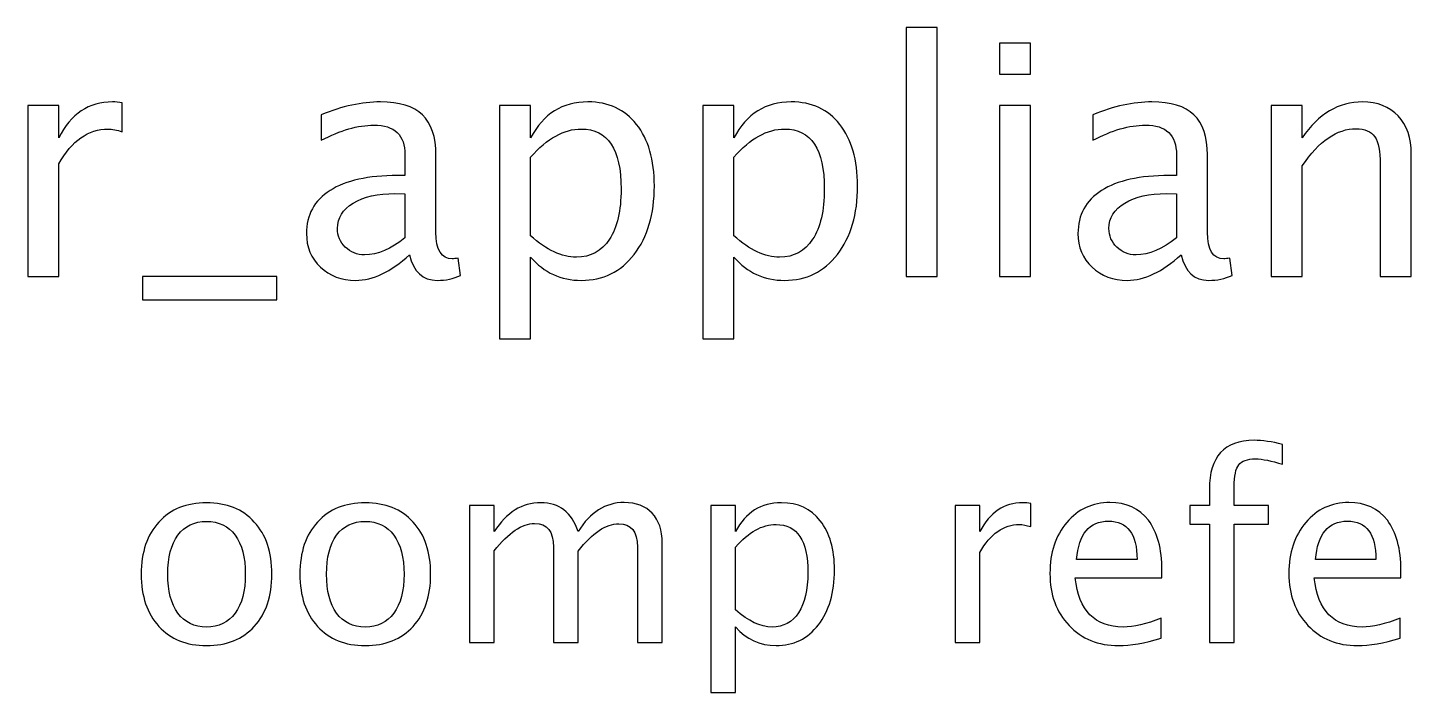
# Model space of a CAD drawing. Header units: centimetres. Extents: x -40.4 to 36.1, y -33 to 28.7.
# Drawn here: x -8.93 to 2.4, y 23.26 to 28.71 of the extents above; entities that cross this region are included whole.
import ezdxf

# ---------------------------------------------------------------- set-up
doc = ezdxf.new("R2010")
doc.units = ezdxf.units.CM
doc.header["$MEASUREMENT"] = 0
doc.layers.add('Layer 1', color=7, linetype='Continuous')

msp = doc.modelspace()

# ---------------------------------------------------------------- linework, layer by layer
at = {"layer": 'Layer 1'}
for points, knots in [([(-1.73785, 26.67044), (-1.73785, 26.67044), (-1.73785, 28.71037), (-1.73785, 28.71037), (-1.73785, 28.71037), (-1.73785, 28.71037), (-1.48385, 28.71037), (-1.48385, 28.71037), (-1.48385, 28.71037), (-1.48385, 28.71037), (-1.48385, 26.67044), (-1.48385, 26.67044), (-1.48385, 26.67044), (-1.48385, 26.67044), (-1.73785, 26.67044), (-1.73785, 26.67044)], [0, 0, 0, 0, 0.2, 0.2, 0.2, 0.2, 0.4, 0.4, 0.4, 0.4, 0.6, 0.6, 0.6, 0.6, 1, 1, 1, 1]), ([(-0.97321, 28.32938), (-0.97321, 28.32938), (-0.97321, 28.58338), (-0.97321, 28.58338), (-0.97321, 28.58338), (-0.97321, 28.58338), (-0.71921, 28.58338), (-0.71921, 28.58338), (-0.71921, 28.58338), (-0.71921, 28.58338), (-0.71921, 28.32938), (-0.71921, 28.32938), (-0.71921, 28.32938), (-0.71921, 28.32938), (-0.97321, 28.32938), (-0.97321, 28.32938)], [0, 0, 0, 0, 0.2, 0.2, 0.2, 0.2, 0.4, 0.4, 0.4, 0.4, 0.6, 0.6, 0.6, 0.6, 1, 1, 1, 1]), ([(-8.93451, 26.67044), (-8.93451, 26.67044), (-8.93451, 28.07273), (-8.93451, 28.07273), (-8.93451, 28.07273), (-8.93451, 28.07273), (-8.68051, 28.07273), (-8.68051, 28.07273), (-8.68051, 28.07273), (-8.68051, 28.07273), (-8.68051, 27.80771), (-8.68051, 27.80771), (-8.68051, 27.80771), (-8.57953, 28.00394), (-8.43313, 28.10183), (-8.24086, 28.10183), (-8.24086, 28.10183), (-8.21484, 28.10183), (-8.1875, 28.09963), (-8.15928, 28.09522), (-8.15928, 28.09522), (-8.15928, 28.09522), (-8.15928, 27.85754), (-8.15928, 27.85754), (-8.15928, 27.85754), (-8.20338, 27.87209), (-8.24218, 27.87958), (-8.2757, 27.87958), (-8.2757, 27.87958), (-8.43709, 27.87958), (-8.57203, 27.78433), (-8.68051, 27.59339), (-8.68051, 27.59339), (-8.68051, 27.59339), (-8.68051, 26.67044), (-8.68051, 26.67044), (-8.68051, 26.67044), (-8.68051, 26.67044), (-8.93451, 26.67044), (-8.93451, 26.67044)], [0, 0, 0, 0, 0.09090909, 0.09090909, 0.09090909, 0.09090909, 0.18181818, 0.18181818, 0.18181818, 0.18181818, 0.27272727, 0.27272727, 0.27272727, 0.27272727, 0.36363636, 0.36363636, 0.36363636, 0.36363636, 0.45454545, 0.45454545, 0.45454545, 0.45454545, 0.54545455, 0.54545455, 0.54545455, 0.54545455, 0.63636364, 0.63636364, 0.63636364, 0.63636364, 0.72727273, 0.72727273, 0.72727273, 0.72727273, 0.81818182, 0.81818182, 0.81818182, 0.81818182, 1, 1, 1, 1]), ([(-5.80626, 26.84903), (-5.95883, 26.7088), (-6.10568, 26.63869), (-6.24679, 26.63869), (-6.24679, 26.63869), (-6.36276, 26.63869), (-6.45934, 26.67485), (-6.53562, 26.74761), (-6.53562, 26.74761), (-6.61235, 26.82037), (-6.65072, 26.91209), (-6.65072, 27.02278), (-6.65072, 27.02278), (-6.65072, 27.17579), (-6.58634, 27.29353), (-6.45757, 27.37555), (-6.45757, 27.37555), (-6.32881, 27.45757), (-6.14404, 27.49858), (-5.90327, 27.49858), (-5.90327, 27.49858), (-5.90327, 27.49858), (-5.84374, 27.49858), (-5.84374, 27.49858), (-5.84374, 27.49858), (-5.84374, 27.49858), (-5.84374, 27.66748), (-5.84374, 27.66748), (-5.84374, 27.66748), (-5.84374, 27.8302), (-5.92841, 27.91133), (-6.09818, 27.91133), (-6.09818, 27.91133), (-6.22959, 27.91133), (-6.37335, 27.86988), (-6.52901, 27.78698), (-6.52901, 27.78698), (-6.52901, 27.78698), (-6.52901, 27.996), (-6.52901, 27.996), (-6.52901, 27.996), (-6.35791, 28.06656), (-6.19652, 28.10183), (-6.04526, 28.10183), (-6.04526, 28.10183), (-5.8896, 28.10183), (-5.77451, 28.06656), (-5.70087, 27.99556), (-5.70087, 27.99556), (-5.62678, 27.92456), (-5.58974, 27.8152), (-5.58974, 27.66748), (-5.58974, 27.66748), (-5.58974, 27.66748), (-5.58974, 27.0338), (-5.58974, 27.0338), (-5.58974, 27.0338), (-5.58974, 26.88872), (-5.5452, 26.81596), (-5.45569, 26.81596), (-5.45569, 26.81596), (-5.44466, 26.81596), (-5.42835, 26.81772), (-5.40674, 26.82125), (-5.40674, 26.82125), (-5.40674, 26.82125), (-5.38866, 26.68014), (-5.38866, 26.68014), (-5.38866, 26.68014), (-5.44642, 26.65236), (-5.50992, 26.63869), (-5.5796, 26.63869), (-5.5796, 26.63869), (-5.69822, 26.63869), (-5.77363, 26.7088), (-5.80626, 26.84903)], [0, 0, 0, 0, 0.05, 0.05, 0.05, 0.05, 0.1, 0.1, 0.1, 0.1, 0.15, 0.15, 0.15, 0.15, 0.2, 0.2, 0.2, 0.2, 0.25, 0.25, 0.25, 0.25, 0.3, 0.3, 0.3, 0.3, 0.35, 0.35, 0.35, 0.35, 0.4, 0.4, 0.4, 0.4, 0.45, 0.45, 0.45, 0.45, 0.5, 0.5, 0.5, 0.5, 0.55, 0.55, 0.55, 0.55, 0.6, 0.6, 0.6, 0.6, 0.65, 0.65, 0.65, 0.65, 0.7, 0.7, 0.7, 0.7, 0.75, 0.75, 0.75, 0.75, 0.8, 0.8, 0.8, 0.8, 0.85, 0.85, 0.85, 0.85, 0.9, 0.9, 0.9, 0.9, 1, 1, 1, 1]), ([(-5.06807, 26.15979), (-5.06807, 26.15979), (-5.06807, 28.07273), (-5.06807, 28.07273), (-5.06807, 28.07273), (-5.06807, 28.07273), (-4.81407, 28.07273), (-4.81407, 28.07273), (-4.81407, 28.07273), (-4.81407, 28.07273), (-4.81407, 27.80771), (-4.81407, 27.80771), (-4.81407, 27.80771), (-4.71, 28.00394), (-4.55346, 28.10183), (-4.34488, 28.10183), (-4.34488, 28.10183), (-4.17598, 28.10183), (-4.04325, 28.04054), (-3.94624, 27.91751), (-3.94624, 27.91751), (-3.84922, 27.79448), (-3.80072, 27.62647), (-3.80072, 27.41348), (-3.80072, 27.41348), (-3.80072, 27.18153), (-3.85584, 26.99411), (-3.96564, 26.85212), (-3.96564, 26.85212), (-4.07544, 26.70969), (-4.22008, 26.63869), (-4.39912, 26.63869), (-4.39912, 26.63869), (-4.56536, 26.63869), (-4.70383, 26.70219), (-4.81407, 26.82963), (-4.81407, 26.82963), (-4.81407, 26.82963), (-4.81407, 26.15979), (-4.81407, 26.15979), (-4.81407, 26.15979), (-4.81407, 26.15979), (-5.06807, 26.15979), (-5.06807, 26.15979)], [0, 0, 0, 0, 0.08333333, 0.08333333, 0.08333333, 0.08333333, 0.16666667, 0.16666667, 0.16666667, 0.16666667, 0.25, 0.25, 0.25, 0.25, 0.33333333, 0.33333333, 0.33333333, 0.33333333, 0.41666667, 0.41666667, 0.41666667, 0.41666667, 0.5, 0.5, 0.5, 0.5, 0.58333333, 0.58333333, 0.58333333, 0.58333333, 0.66666667, 0.66666667, 0.66666667, 0.66666667, 0.75, 0.75, 0.75, 0.75, 0.83333333, 0.83333333, 0.83333333, 0.83333333, 1, 1, 1, 1]), ([(-3.40296, 26.15979), (-3.40296, 26.15979), (-3.40296, 28.07273), (-3.40296, 28.07273), (-3.40296, 28.07273), (-3.40296, 28.07273), (-3.14896, 28.07273), (-3.14896, 28.07273), (-3.14896, 28.07273), (-3.14896, 28.07273), (-3.14896, 27.80771), (-3.14896, 27.80771), (-3.14896, 27.80771), (-3.04489, 28.00394), (-2.88835, 28.10183), (-2.67977, 28.10183), (-2.67977, 28.10183), (-2.51087, 28.10183), (-2.37814, 28.04054), (-2.28113, 27.91751), (-2.28113, 27.91751), (-2.18411, 27.79448), (-2.13561, 27.62647), (-2.13561, 27.41348), (-2.13561, 27.41348), (-2.13561, 27.18153), (-2.19073, 26.99411), (-2.30053, 26.85212), (-2.30053, 26.85212), (-2.41033, 26.70969), (-2.55497, 26.63869), (-2.73401, 26.63869), (-2.73401, 26.63869), (-2.90025, 26.63869), (-3.03872, 26.70219), (-3.14896, 26.82963), (-3.14896, 26.82963), (-3.14896, 26.82963), (-3.14896, 26.15979), (-3.14896, 26.15979), (-3.14896, 26.15979), (-3.14896, 26.15979), (-3.40296, 26.15979), (-3.40296, 26.15979)], [0, 0, 0, 0, 0.08333333, 0.08333333, 0.08333333, 0.08333333, 0.16666667, 0.16666667, 0.16666667, 0.16666667, 0.25, 0.25, 0.25, 0.25, 0.33333333, 0.33333333, 0.33333333, 0.33333333, 0.41666667, 0.41666667, 0.41666667, 0.41666667, 0.5, 0.5, 0.5, 0.5, 0.58333333, 0.58333333, 0.58333333, 0.58333333, 0.66666667, 0.66666667, 0.66666667, 0.66666667, 0.75, 0.75, 0.75, 0.75, 0.83333333, 0.83333333, 0.83333333, 0.83333333, 1, 1, 1, 1]), ([(-0.97321, 26.67044), (-0.97321, 26.67044), (-0.97321, 28.07273), (-0.97321, 28.07273), (-0.97321, 28.07273), (-0.97321, 28.07273), (-0.71921, 28.07273), (-0.71921, 28.07273), (-0.71921, 28.07273), (-0.71921, 28.07273), (-0.71921, 26.67044), (-0.71921, 26.67044), (-0.71921, 26.67044), (-0.71921, 26.67044), (-0.97321, 26.67044), (-0.97321, 26.67044)], [0, 0, 0, 0, 0.2, 0.2, 0.2, 0.2, 0.4, 0.4, 0.4, 0.4, 0.6, 0.6, 0.6, 0.6, 1, 1, 1, 1]), ([(0.51418, 26.84903), (0.36161, 26.7088), (0.21476, 26.63869), (0.07365, 26.63869), (0.07365, 26.63869), (-0.04232, 26.63869), (-0.1389, 26.67485), (-0.21518, 26.74761), (-0.21518, 26.74761), (-0.29191, 26.82037), (-0.33028, 26.91209), (-0.33028, 27.02278), (-0.33028, 27.02278), (-0.33028, 27.17579), (-0.2659, 27.29353), (-0.13713, 27.37555), (-0.13713, 27.37555), (-0.00837, 27.45757), (0.1764, 27.49858), (0.41717, 27.49858), (0.41717, 27.49858), (0.41717, 27.49858), (0.4767, 27.49858), (0.4767, 27.49858), (0.4767, 27.49858), (0.4767, 27.49858), (0.4767, 27.66748), (0.4767, 27.66748), (0.4767, 27.66748), (0.4767, 27.8302), (0.39203, 27.91133), (0.22226, 27.91133), (0.22226, 27.91133), (0.09085, 27.91133), (-0.05291, 27.86988), (-0.20857, 27.78698), (-0.20857, 27.78698), (-0.20857, 27.78698), (-0.20857, 27.996), (-0.20857, 27.996), (-0.20857, 27.996), (-0.03747, 28.06656), (0.12392, 28.10183), (0.27518, 28.10183), (0.27518, 28.10183), (0.43084, 28.10183), (0.54593, 28.06656), (0.61957, 27.99556), (0.61957, 27.99556), (0.69366, 27.92456), (0.7307, 27.8152), (0.7307, 27.66748), (0.7307, 27.66748), (0.7307, 27.66748), (0.7307, 27.0338), (0.7307, 27.0338), (0.7307, 27.0338), (0.7307, 26.88872), (0.77524, 26.81596), (0.86475, 26.81596), (0.86475, 26.81596), (0.87578, 26.81596), (0.89209, 26.81772), (0.9137, 26.82125), (0.9137, 26.82125), (0.9137, 26.82125), (0.93178, 26.68014), (0.93178, 26.68014), (0.93178, 26.68014), (0.87402, 26.65236), (0.81052, 26.63869), (0.74084, 26.63869), (0.74084, 26.63869), (0.62222, 26.63869), (0.54681, 26.7088), (0.51418, 26.84903)], [0, 0, 0, 0, 0.05, 0.05, 0.05, 0.05, 0.1, 0.1, 0.1, 0.1, 0.15, 0.15, 0.15, 0.15, 0.2, 0.2, 0.2, 0.2, 0.25, 0.25, 0.25, 0.25, 0.3, 0.3, 0.3, 0.3, 0.35, 0.35, 0.35, 0.35, 0.4, 0.4, 0.4, 0.4, 0.45, 0.45, 0.45, 0.45, 0.5, 0.5, 0.5, 0.5, 0.55, 0.55, 0.55, 0.55, 0.6, 0.6, 0.6, 0.6, 0.65, 0.65, 0.65, 0.65, 0.7, 0.7, 0.7, 0.7, 0.75, 0.75, 0.75, 0.75, 0.8, 0.8, 0.8, 0.8, 0.85, 0.85, 0.85, 0.85, 0.9, 0.9, 0.9, 0.9, 1, 1, 1, 1]), ([(1.25237, 26.67044), (1.25237, 26.67044), (1.25237, 28.07273), (1.25237, 28.07273), (1.25237, 28.07273), (1.25237, 28.07273), (1.50637, 28.07273), (1.50637, 28.07273), (1.50637, 28.07273), (1.50637, 28.07273), (1.50637, 27.80771), (1.50637, 27.80771), (1.50637, 27.80771), (1.64087, 28.00394), (1.80579, 28.10183), (2.0007, 28.10183), (2.0007, 28.10183), (2.12329, 28.10183), (2.22074, 28.06347), (2.29262, 27.9863), (2.29262, 27.9863), (2.3645, 27.90957), (2.40066, 27.80594), (2.40066, 27.6763), (2.40066, 27.6763), (2.40066, 27.6763), (2.40066, 26.67044), (2.40066, 26.67044), (2.40066, 26.67044), (2.40066, 26.67044), (2.14666, 26.67044), (2.14666, 26.67044), (2.14666, 26.67044), (2.14666, 26.67044), (2.14666, 27.59339), (2.14666, 27.59339), (2.14666, 27.59339), (2.14666, 27.69746), (2.13123, 27.77155), (2.1008, 27.81564), (2.1008, 27.81564), (2.06993, 27.86018), (2.01922, 27.88223), (1.94822, 27.88223), (1.94822, 27.88223), (1.79212, 27.88223), (1.64483, 27.78037), (1.50637, 27.57664), (1.50637, 27.57664), (1.50637, 27.57664), (1.50637, 26.67044), (1.50637, 26.67044), (1.50637, 26.67044), (1.50637, 26.67044), (1.25237, 26.67044), (1.25237, 26.67044)], [0, 0, 0, 0, 0.06666667, 0.06666667, 0.06666667, 0.06666667, 0.13333333, 0.13333333, 0.13333333, 0.13333333, 0.2, 0.2, 0.2, 0.2, 0.26666667, 0.26666667, 0.26666667, 0.26666667, 0.33333333, 0.33333333, 0.33333333, 0.33333333, 0.4, 0.4, 0.4, 0.4, 0.46666667, 0.46666667, 0.46666667, 0.46666667, 0.53333333, 0.53333333, 0.53333333, 0.53333333, 0.6, 0.6, 0.6, 0.6, 0.66666667, 0.66666667, 0.66666667, 0.66666667, 0.73333333, 0.73333333, 0.73333333, 0.73333333, 0.8, 0.8, 0.8, 0.8, 0.86666667, 0.86666667, 0.86666667, 0.86666667, 1, 1, 1, 1]), ([(-4.81407, 27.0047), (-4.6831, 26.88784), (-4.55831, 26.82919), (-4.43969, 26.82919), (-4.43969, 26.82919), (-4.32283, 26.82919), (-4.23243, 26.87814), (-4.16893, 26.97559), (-4.16893, 26.97559), (-4.10499, 27.07305), (-4.07324, 27.21019), (-4.07324, 27.38746), (-4.07324, 27.38746), (-4.07324, 27.71554), (-4.18172, 27.87958), (-4.39868, 27.87958), (-4.39868, 27.87958), (-4.54067, 27.87958), (-4.67913, 27.80286), (-4.81407, 27.64896), (-4.81407, 27.64896), (-4.81407, 27.64896), (-4.81407, 27.0047), (-4.81407, 27.0047)], [0, 0, 0, 0, 0.14285714, 0.14285714, 0.14285714, 0.14285714, 0.28571429, 0.28571429, 0.28571429, 0.28571429, 0.42857143, 0.42857143, 0.42857143, 0.42857143, 0.57142857, 0.57142857, 0.57142857, 0.57142857, 0.71428571, 0.71428571, 0.71428571, 0.71428571, 1, 1, 1, 1]), ([(-3.14896, 27.0047), (-3.01799, 26.88784), (-2.8932, 26.82919), (-2.77458, 26.82919), (-2.77458, 26.82919), (-2.65772, 26.82919), (-2.56732, 26.87814), (-2.50382, 26.97559), (-2.50382, 26.97559), (-2.43988, 27.07305), (-2.40813, 27.21019), (-2.40813, 27.38746), (-2.40813, 27.38746), (-2.40813, 27.71554), (-2.51661, 27.87958), (-2.73357, 27.87958), (-2.73357, 27.87958), (-2.87556, 27.87958), (-3.01402, 27.80286), (-3.14896, 27.64896), (-3.14896, 27.64896), (-3.14896, 27.64896), (-3.14896, 27.0047), (-3.14896, 27.0047)], [0, 0, 0, 0, 0.14285714, 0.14285714, 0.14285714, 0.14285714, 0.28571429, 0.28571429, 0.28571429, 0.28571429, 0.42857143, 0.42857143, 0.42857143, 0.42857143, 0.57142857, 0.57142857, 0.57142857, 0.57142857, 0.71428571, 0.71428571, 0.71428571, 0.71428571, 1, 1, 1, 1]), ([(-5.84374, 26.9875), (-5.84374, 26.9875), (-5.84374, 27.34777), (-5.84374, 27.34777), (-5.84374, 27.34777), (-5.84374, 27.34777), (-5.92532, 27.35042), (-5.92532, 27.35042), (-5.92532, 27.35042), (-6.06643, 27.35042), (-6.1802, 27.3244), (-6.26707, 27.27237), (-6.26707, 27.27237), (-6.3535, 27.21989), (-6.39672, 27.15066), (-6.39672, 27.06423), (-6.39672, 27.06423), (-6.39672, 27.00381), (-6.37511, 26.95266), (-6.33234, 26.91077), (-6.33234, 26.91077), (-6.28912, 26.86888), (-6.23665, 26.84771), (-6.17447, 26.84771), (-6.17447, 26.84771), (-6.06864, 26.84771), (-5.95839, 26.89445), (-5.84374, 26.9875)], [0, 0, 0, 0, 0.125, 0.125, 0.125, 0.125, 0.25, 0.25, 0.25, 0.25, 0.375, 0.375, 0.375, 0.375, 0.5, 0.5, 0.5, 0.5, 0.625, 0.625, 0.625, 0.625, 0.75, 0.75, 0.75, 0.75, 1, 1, 1, 1]), ([(0.4767, 26.9875), (0.4767, 26.9875), (0.4767, 27.34777), (0.4767, 27.34777), (0.4767, 27.34777), (0.4767, 27.34777), (0.39512, 27.35042), (0.39512, 27.35042), (0.39512, 27.35042), (0.25401, 27.35042), (0.14024, 27.3244), (0.05337, 27.27237), (0.05337, 27.27237), (-0.03306, 27.21989), (-0.07628, 27.15066), (-0.07628, 27.06423), (-0.07628, 27.06423), (-0.07628, 27.00381), (-0.05467, 26.95266), (-0.0119, 26.91077), (-0.0119, 26.91077), (0.03132, 26.86888), (0.08379, 26.84771), (0.14597, 26.84771), (0.14597, 26.84771), (0.2518, 26.84771), (0.36205, 26.89445), (0.4767, 26.9875)], [0, 0, 0, 0, 0.125, 0.125, 0.125, 0.125, 0.25, 0.25, 0.25, 0.25, 0.375, 0.375, 0.375, 0.375, 0.5, 0.5, 0.5, 0.5, 0.625, 0.625, 0.625, 0.625, 0.75, 0.75, 0.75, 0.75, 1, 1, 1, 1]), ([(-7.9948, 26.47994), (-7.9948, 26.47994), (-7.9948, 26.67044), (-7.9948, 26.67044), (-7.9948, 26.67044), (-7.9948, 26.67044), (-6.89413, 26.67044), (-6.89413, 26.67044), (-6.89413, 26.67044), (-6.89413, 26.67044), (-6.89413, 26.47994), (-6.89413, 26.47994), (-6.89413, 26.47994), (-6.89413, 26.47994), (-7.9948, 26.47994), (-7.9948, 26.47994)], [0, 0, 0, 0, 0.2, 0.2, 0.2, 0.2, 0.4, 0.4, 0.4, 0.4, 0.6, 0.6, 0.6, 0.6, 1, 1, 1, 1]), ([(0.7465, 23.67044), (0.7465, 23.67044), (0.7465, 24.63987), (0.7465, 24.63987), (0.7465, 24.63987), (0.7465, 24.63987), (0.5874, 24.63987), (0.5874, 24.63987), (0.5874, 24.63987), (0.5874, 24.63987), (0.5874, 24.79228), (0.5874, 24.79228), (0.5874, 24.79228), (0.5874, 24.79228), (0.7465, 24.79228), (0.7465, 24.79228), (0.7465, 24.79228), (0.7465, 24.79228), (0.7465, 24.92668), (0.7465, 24.92668), (0.7465, 24.92668), (0.7465, 25.19409), (0.86856, 25.32779), (1.11268, 25.32779), (1.11268, 25.32779), (1.18112, 25.32779), (1.25873, 25.3165), (1.34552, 25.29393), (1.34552, 25.29393), (1.34552, 25.29393), (1.34552, 25.13094), (1.34552, 25.13094), (1.34552, 25.13094), (1.25344, 25.16058), (1.17971, 25.17539), (1.12433, 25.17539), (1.12433, 25.17539), (1.05695, 25.17539), (1.01108, 25.15952), (0.98674, 25.12741), (0.98674, 25.12741), (0.96205, 25.09531), (0.9497, 25.03569), (0.9497, 24.94856), (0.9497, 24.94856), (0.9497, 24.94856), (0.9497, 24.79228), (0.9497, 24.79228), (0.9497, 24.79228), (0.9497, 24.79228), (1.23157, 24.79228), (1.23157, 24.79228), (1.23157, 24.79228), (1.23157, 24.79228), (1.23157, 24.63987), (1.23157, 24.63987), (1.23157, 24.63987), (1.23157, 24.63987), (0.9497, 24.63987), (0.9497, 24.63987), (0.9497, 24.63987), (0.9497, 24.63987), (0.9497, 23.67044), (0.9497, 23.67044), (0.9497, 23.67044), (0.9497, 23.67044), (0.7465, 23.67044), (0.7465, 23.67044)], [0, 0, 0, 0, 0.05555556, 0.05555556, 0.05555556, 0.05555556, 0.11111111, 0.11111111, 0.11111111, 0.11111111, 0.16666667, 0.16666667, 0.16666667, 0.16666667, 0.22222222, 0.22222222, 0.22222222, 0.22222222, 0.27777778, 0.27777778, 0.27777778, 0.27777778, 0.33333333, 0.33333333, 0.33333333, 0.33333333, 0.38888889, 0.38888889, 0.38888889, 0.38888889, 0.44444444, 0.44444444, 0.44444444, 0.44444444, 0.5, 0.5, 0.5, 0.5, 0.55555556, 0.55555556, 0.55555556, 0.55555556, 0.61111111, 0.61111111, 0.61111111, 0.61111111, 0.66666667, 0.66666667, 0.66666667, 0.66666667, 0.72222222, 0.72222222, 0.72222222, 0.72222222, 0.77777778, 0.77777778, 0.77777778, 0.77777778, 0.83333333, 0.83333333, 0.83333333, 0.83333333, 0.88888889, 0.88888889, 0.88888889, 0.88888889, 1, 1, 1, 1]), ([(-7.46899, 23.64504), (-7.63374, 23.64504), (-7.76427, 23.6976), (-7.86022, 23.80273), (-7.86022, 23.80273), (-7.95653, 23.90786), (-8.00451, 24.05074), (-8.00451, 24.231), (-8.00451, 24.231), (-8.00451, 24.41092), (-7.95653, 24.55344), (-7.86022, 24.65822), (-7.86022, 24.65822), (-7.76427, 24.76299), (-7.63374, 24.81556), (-7.46899, 24.81556), (-7.46899, 24.81556), (-7.30424, 24.81556), (-7.17372, 24.76299), (-7.07776, 24.65822), (-7.07776, 24.65822), (-6.98145, 24.55344), (-6.93347, 24.41092), (-6.93347, 24.231), (-6.93347, 24.231), (-6.93347, 24.05074), (-6.98145, 23.90786), (-7.07776, 23.80273), (-7.07776, 23.80273), (-7.17372, 23.6976), (-7.30424, 23.64504), (-7.46899, 23.64504)], [0, 0, 0, 0, 0.11111111, 0.11111111, 0.11111111, 0.11111111, 0.22222222, 0.22222222, 0.22222222, 0.22222222, 0.33333333, 0.33333333, 0.33333333, 0.33333333, 0.44444444, 0.44444444, 0.44444444, 0.44444444, 0.55555556, 0.55555556, 0.55555556, 0.55555556, 0.66666667, 0.66666667, 0.66666667, 0.66666667, 0.77777778, 0.77777778, 0.77777778, 0.77777778, 1, 1, 1, 1]), ([(-6.16865, 23.64504), (-6.3334, 23.64504), (-6.46393, 23.6976), (-6.55988, 23.80273), (-6.55988, 23.80273), (-6.65619, 23.90786), (-6.70417, 24.05074), (-6.70417, 24.231), (-6.70417, 24.231), (-6.70417, 24.41092), (-6.65619, 24.55344), (-6.55988, 24.65822), (-6.55988, 24.65822), (-6.46393, 24.76299), (-6.3334, 24.81556), (-6.16865, 24.81556), (-6.16865, 24.81556), (-6.0039, 24.81556), (-5.87338, 24.76299), (-5.77742, 24.65822), (-5.77742, 24.65822), (-5.68111, 24.55344), (-5.63313, 24.41092), (-5.63313, 24.231), (-5.63313, 24.231), (-5.63313, 24.05074), (-5.68111, 23.90786), (-5.77742, 23.80273), (-5.77742, 23.80273), (-5.87338, 23.6976), (-6.0039, 23.64504), (-6.16865, 23.64504)], [0, 0, 0, 0, 0.11111111, 0.11111111, 0.11111111, 0.11111111, 0.22222222, 0.22222222, 0.22222222, 0.22222222, 0.33333333, 0.33333333, 0.33333333, 0.33333333, 0.44444444, 0.44444444, 0.44444444, 0.44444444, 0.55555556, 0.55555556, 0.55555556, 0.55555556, 0.66666667, 0.66666667, 0.66666667, 0.66666667, 0.77777778, 0.77777778, 0.77777778, 0.77777778, 1, 1, 1, 1]), ([(-5.31493, 23.67044), (-5.31493, 23.67044), (-5.31493, 24.79228), (-5.31493, 24.79228), (-5.31493, 24.79228), (-5.31493, 24.79228), (-5.11173, 24.79228), (-5.11173, 24.79228), (-5.11173, 24.79228), (-5.11173, 24.79228), (-5.11173, 24.58026), (-5.11173, 24.58026), (-5.11173, 24.58026), (-5.0126, 24.73724), (-4.8856, 24.81556), (-4.73002, 24.81556), (-4.73002, 24.81556), (-4.58009, 24.81556), (-4.47814, 24.73724), (-4.42381, 24.58026), (-4.42381, 24.58026), (-4.3275, 24.73865), (-4.20191, 24.81768), (-4.04775, 24.81768), (-4.04775, 24.81768), (-3.94932, 24.81768), (-3.87277, 24.78875), (-3.81809, 24.73054), (-3.81809, 24.73054), (-3.76341, 24.67233), (-3.73589, 24.59084), (-3.73589, 24.48606), (-3.73589, 24.48606), (-3.73589, 24.48606), (-3.73589, 23.67044), (-3.73589, 23.67044), (-3.73589, 23.67044), (-3.73589, 23.67044), (-3.93909, 23.67044), (-3.93909, 23.67044), (-3.93909, 23.67044), (-3.93909, 23.67044), (-3.93909, 24.45255), (-3.93909, 24.45255), (-3.93909, 24.45255), (-3.93909, 24.58026), (-3.98989, 24.64411), (-4.09149, 24.64411), (-4.09149, 24.64411), (-4.19698, 24.64411), (-4.30775, 24.56967), (-4.42381, 24.42045), (-4.42381, 24.42045), (-4.42381, 24.42045), (-4.42381, 23.67044), (-4.42381, 23.67044), (-4.42381, 23.67044), (-4.42381, 23.67044), (-4.62701, 23.67044), (-4.62701, 23.67044), (-4.62701, 23.67044), (-4.62701, 23.67044), (-4.62701, 24.45326), (-4.62701, 24.45326), (-4.62701, 24.45326), (-4.62701, 24.58202), (-4.67852, 24.64622), (-4.78188, 24.64622), (-4.78188, 24.64622), (-4.88454, 24.64622), (-4.99461, 24.57144), (-5.11173, 24.42151), (-5.11173, 24.42151), (-5.11173, 24.42151), (-5.11173, 23.67044), (-5.11173, 23.67044), (-5.11173, 23.67044), (-5.11173, 23.67044), (-5.31493, 23.67044), (-5.31493, 23.67044)], [0, 0, 0, 0, 0.04761905, 0.04761905, 0.04761905, 0.04761905, 0.0952381, 0.0952381, 0.0952381, 0.0952381, 0.14285714, 0.14285714, 0.14285714, 0.14285714, 0.19047619, 0.19047619, 0.19047619, 0.19047619, 0.23809524, 0.23809524, 0.23809524, 0.23809524, 0.28571429, 0.28571429, 0.28571429, 0.28571429, 0.33333333, 0.33333333, 0.33333333, 0.33333333, 0.38095238, 0.38095238, 0.38095238, 0.38095238, 0.42857143, 0.42857143, 0.42857143, 0.42857143, 0.47619048, 0.47619048, 0.47619048, 0.47619048, 0.52380952, 0.52380952, 0.52380952, 0.52380952, 0.57142857, 0.57142857, 0.57142857, 0.57142857, 0.61904762, 0.61904762, 0.61904762, 0.61904762, 0.66666667, 0.66666667, 0.66666667, 0.66666667, 0.71428571, 0.71428571, 0.71428571, 0.71428571, 0.76190476, 0.76190476, 0.76190476, 0.76190476, 0.80952381, 0.80952381, 0.80952381, 0.80952381, 0.85714286, 0.85714286, 0.85714286, 0.85714286, 0.9047619, 0.9047619, 0.9047619, 0.9047619, 1, 1, 1, 1]), ([(-3.33867, 23.26192), (-3.33867, 23.26192), (-3.33867, 24.79228), (-3.33867, 24.79228), (-3.33867, 24.79228), (-3.33867, 24.79228), (-3.13547, 24.79228), (-3.13547, 24.79228), (-3.13547, 24.79228), (-3.13547, 24.79228), (-3.13547, 24.58026), (-3.13547, 24.58026), (-3.13547, 24.58026), (-3.05221, 24.73724), (-2.92698, 24.81556), (-2.76011, 24.81556), (-2.76011, 24.81556), (-2.625, 24.81556), (-2.51881, 24.76652), (-2.4412, 24.6681), (-2.4412, 24.6681), (-2.36359, 24.56967), (-2.32478, 24.43526), (-2.32478, 24.26487), (-2.32478, 24.26487), (-2.32478, 24.07931), (-2.36888, 23.92938), (-2.45672, 23.81578), (-2.45672, 23.81578), (-2.54457, 23.70184), (-2.66028, 23.64504), (-2.8035, 23.64504), (-2.8035, 23.64504), (-2.9365, 23.64504), (-3.04727, 23.69584), (-3.13547, 23.79779), (-3.13547, 23.79779), (-3.13547, 23.79779), (-3.13547, 23.26192), (-3.13547, 23.26192), (-3.13547, 23.26192), (-3.13547, 23.26192), (-3.33867, 23.26192), (-3.33867, 23.26192)], [0, 0, 0, 0, 0.08333333, 0.08333333, 0.08333333, 0.08333333, 0.16666667, 0.16666667, 0.16666667, 0.16666667, 0.25, 0.25, 0.25, 0.25, 0.33333333, 0.33333333, 0.33333333, 0.33333333, 0.41666667, 0.41666667, 0.41666667, 0.41666667, 0.5, 0.5, 0.5, 0.5, 0.58333333, 0.58333333, 0.58333333, 0.58333333, 0.66666667, 0.66666667, 0.66666667, 0.66666667, 0.75, 0.75, 0.75, 0.75, 0.83333333, 0.83333333, 0.83333333, 0.83333333, 1, 1, 1, 1]), ([(-1.33701, 23.67044), (-1.33701, 23.67044), (-1.33701, 24.79228), (-1.33701, 24.79228), (-1.33701, 24.79228), (-1.33701, 24.79228), (-1.13381, 24.79228), (-1.13381, 24.79228), (-1.13381, 24.79228), (-1.13381, 24.79228), (-1.13381, 24.58026), (-1.13381, 24.58026), (-1.13381, 24.58026), (-1.05302, 24.73724), (-0.9359, 24.81556), (-0.78209, 24.81556), (-0.78209, 24.81556), (-0.76128, 24.81556), (-0.7394, 24.81379), (-0.71683, 24.81027), (-0.71683, 24.81027), (-0.71683, 24.81027), (-0.71683, 24.62012), (-0.71683, 24.62012), (-0.71683, 24.62012), (-0.7521, 24.63176), (-0.78315, 24.63776), (-0.80996, 24.63776), (-0.80996, 24.63776), (-0.93908, 24.63776), (-1.04703, 24.56156), (-1.13381, 24.40881), (-1.13381, 24.40881), (-1.13381, 24.40881), (-1.13381, 23.67044), (-1.13381, 23.67044), (-1.13381, 23.67044), (-1.13381, 23.67044), (-1.33701, 23.67044), (-1.33701, 23.67044)], [0, 0, 0, 0, 0.09090909, 0.09090909, 0.09090909, 0.09090909, 0.18181818, 0.18181818, 0.18181818, 0.18181818, 0.27272727, 0.27272727, 0.27272727, 0.27272727, 0.36363636, 0.36363636, 0.36363636, 0.36363636, 0.45454545, 0.45454545, 0.45454545, 0.45454545, 0.54545455, 0.54545455, 0.54545455, 0.54545455, 0.63636364, 0.63636364, 0.63636364, 0.63636364, 0.72727273, 0.72727273, 0.72727273, 0.72727273, 0.81818182, 0.81818182, 0.81818182, 0.81818182, 1, 1, 1, 1]), ([(0.35244, 23.70642), (0.21592, 23.6655), (0.09915, 23.64504), (0.00178, 23.64504), (0.00178, 23.64504), (-0.16438, 23.64504), (-0.29949, 23.70007), (-0.40356, 23.80979), (-0.40356, 23.80979), (-0.50763, 23.9195), (-0.55984, 24.06167), (-0.55984, 24.23665), (-0.55984, 24.23665), (-0.55984, 24.40634), (-0.51398, 24.54568), (-0.4219, 24.65469), (-0.4219, 24.65469), (-0.32983, 24.76335), (-0.212, 24.81768), (-0.06842, 24.81768), (-0.06842, 24.81768), (0.0674, 24.81768), (0.17253, 24.76934), (0.24661, 24.67268), (0.24661, 24.67268), (0.32069, 24.57602), (0.35774, 24.43914), (0.35774, 24.2617), (0.35774, 24.2617), (0.35774, 24.2617), (0.35668, 24.19961), (0.35668, 24.19961), (0.35668, 24.19961), (0.35668, 24.19961), (-0.35241, 24.19961), (-0.35241, 24.19961), (-0.35241, 24.19961), (-0.32277, 23.9315), (-0.19189, 23.79744), (0.03988, 23.79744), (0.03988, 23.79744), (0.1249, 23.79744), (0.22897, 23.82143), (0.35244, 23.86941), (0.35244, 23.86941), (0.35244, 23.86941), (0.35244, 23.70642), (0.35244, 23.70642)], [0, 0, 0, 0, 0.07692308, 0.07692308, 0.07692308, 0.07692308, 0.15384615, 0.15384615, 0.15384615, 0.15384615, 0.23076923, 0.23076923, 0.23076923, 0.23076923, 0.30769231, 0.30769231, 0.30769231, 0.30769231, 0.38461538, 0.38461538, 0.38461538, 0.38461538, 0.46153846, 0.46153846, 0.46153846, 0.46153846, 0.53846154, 0.53846154, 0.53846154, 0.53846154, 0.61538462, 0.61538462, 0.61538462, 0.61538462, 0.69230769, 0.69230769, 0.69230769, 0.69230769, 0.76923077, 0.76923077, 0.76923077, 0.76923077, 0.84615385, 0.84615385, 0.84615385, 0.84615385, 1, 1, 1, 1]), ([(2.31001, 23.70642), (2.17349, 23.6655), (2.05672, 23.64504), (1.95935, 23.64504), (1.95935, 23.64504), (1.79319, 23.64504), (1.65808, 23.70007), (1.55401, 23.80979), (1.55401, 23.80979), (1.44994, 23.9195), (1.39773, 24.06167), (1.39773, 24.23665), (1.39773, 24.23665), (1.39773, 24.40634), (1.44359, 24.54568), (1.53567, 24.65469), (1.53567, 24.65469), (1.62774, 24.76335), (1.74557, 24.81768), (1.88915, 24.81768), (1.88915, 24.81768), (2.02497, 24.81768), (2.1301, 24.76934), (2.20418, 24.67268), (2.20418, 24.67268), (2.27826, 24.57602), (2.31531, 24.43914), (2.31531, 24.2617), (2.31531, 24.2617), (2.31531, 24.2617), (2.31425, 24.19961), (2.31425, 24.19961), (2.31425, 24.19961), (2.31425, 24.19961), (1.60516, 24.19961), (1.60516, 24.19961), (1.60516, 24.19961), (1.6348, 23.9315), (1.76568, 23.79744), (1.99745, 23.79744), (1.99745, 23.79744), (2.08247, 23.79744), (2.18654, 23.82143), (2.31001, 23.86941), (2.31001, 23.86941), (2.31001, 23.86941), (2.31001, 23.70642), (2.31001, 23.70642)], [0, 0, 0, 0, 0.07692308, 0.07692308, 0.07692308, 0.07692308, 0.15384615, 0.15384615, 0.15384615, 0.15384615, 0.23076923, 0.23076923, 0.23076923, 0.23076923, 0.30769231, 0.30769231, 0.30769231, 0.30769231, 0.38461538, 0.38461538, 0.38461538, 0.38461538, 0.46153846, 0.46153846, 0.46153846, 0.46153846, 0.53846154, 0.53846154, 0.53846154, 0.53846154, 0.61538462, 0.61538462, 0.61538462, 0.61538462, 0.69230769, 0.69230769, 0.69230769, 0.69230769, 0.76923077, 0.76923077, 0.76923077, 0.76923077, 0.84615385, 0.84615385, 0.84615385, 0.84615385, 1, 1, 1, 1]), ([(-7.46935, 23.79744), (-7.3688, 23.79744), (-7.29049, 23.83519), (-7.23475, 23.91103), (-7.23475, 23.91103), (-7.17936, 23.98653), (-7.15149, 24.09342), (-7.15149, 24.231), (-7.15149, 24.231), (-7.15149, 24.36824), (-7.17936, 24.47477), (-7.23475, 24.55027), (-7.23475, 24.55027), (-7.29049, 24.62541), (-7.3688, 24.66316), (-7.46935, 24.66316), (-7.46935, 24.66316), (-7.57024, 24.66316), (-7.64856, 24.62541), (-7.70359, 24.55027), (-7.70359, 24.55027), (-7.75898, 24.47477), (-7.78649, 24.36824), (-7.78649, 24.231), (-7.78649, 24.231), (-7.78649, 24.09342), (-7.75898, 23.98653), (-7.70359, 23.91103), (-7.70359, 23.91103), (-7.64856, 23.83519), (-7.57024, 23.79744), (-7.46935, 23.79744)], [0, 0, 0, 0, 0.11111111, 0.11111111, 0.11111111, 0.11111111, 0.22222222, 0.22222222, 0.22222222, 0.22222222, 0.33333333, 0.33333333, 0.33333333, 0.33333333, 0.44444444, 0.44444444, 0.44444444, 0.44444444, 0.55555556, 0.55555556, 0.55555556, 0.55555556, 0.66666667, 0.66666667, 0.66666667, 0.66666667, 0.77777778, 0.77777778, 0.77777778, 0.77777778, 1, 1, 1, 1]), ([(-6.16901, 23.79744), (-6.06846, 23.79744), (-5.99015, 23.83519), (-5.93441, 23.91103), (-5.93441, 23.91103), (-5.87902, 23.98653), (-5.85115, 24.09342), (-5.85115, 24.231), (-5.85115, 24.231), (-5.85115, 24.36824), (-5.87902, 24.47477), (-5.93441, 24.55027), (-5.93441, 24.55027), (-5.99015, 24.62541), (-6.06846, 24.66316), (-6.16901, 24.66316), (-6.16901, 24.66316), (-6.2699, 24.66316), (-6.34822, 24.62541), (-6.40325, 24.55027), (-6.40325, 24.55027), (-6.45864, 24.47477), (-6.48615, 24.36824), (-6.48615, 24.231), (-6.48615, 24.231), (-6.48615, 24.09342), (-6.45864, 23.98653), (-6.40325, 23.91103), (-6.40325, 23.91103), (-6.34822, 23.83519), (-6.2699, 23.79744), (-6.16901, 23.79744)], [0, 0, 0, 0, 0.11111111, 0.11111111, 0.11111111, 0.11111111, 0.22222222, 0.22222222, 0.22222222, 0.22222222, 0.33333333, 0.33333333, 0.33333333, 0.33333333, 0.44444444, 0.44444444, 0.44444444, 0.44444444, 0.55555556, 0.55555556, 0.55555556, 0.55555556, 0.66666667, 0.66666667, 0.66666667, 0.66666667, 0.77777778, 0.77777778, 0.77777778, 0.77777778, 1, 1, 1, 1]), ([(-3.13547, 23.93785), (-3.03069, 23.84436), (-2.93086, 23.79744), (-2.83596, 23.79744), (-2.83596, 23.79744), (-2.74247, 23.79744), (-2.67015, 23.8366), (-2.61935, 23.91456), (-2.61935, 23.91456), (-2.5682, 23.99253), (-2.5428, 24.10224), (-2.5428, 24.24406), (-2.5428, 24.24406), (-2.5428, 24.50652), (-2.62959, 24.63776), (-2.80315, 24.63776), (-2.80315, 24.63776), (-2.91675, 24.63776), (-3.02752, 24.57637), (-3.13547, 24.45326), (-3.13547, 24.45326), (-3.13547, 24.45326), (-3.13547, 23.93785), (-3.13547, 23.93785)], [0, 0, 0, 0, 0.14285714, 0.14285714, 0.14285714, 0.14285714, 0.28571429, 0.28571429, 0.28571429, 0.28571429, 0.42857143, 0.42857143, 0.42857143, 0.42857143, 0.57142857, 0.57142857, 0.57142857, 0.57142857, 0.71428571, 0.71428571, 0.71428571, 0.71428571, 1, 1, 1, 1]), ([(-0.34182, 24.35201), (-0.34182, 24.35201), (0.15348, 24.35201), (0.15348, 24.35201), (0.15348, 24.35201), (0.15348, 24.56085), (0.07551, 24.66527), (-0.08006, 24.66527), (-0.08006, 24.66527), (-0.23669, 24.66527), (-0.32383, 24.56085), (-0.34182, 24.35201)], [0, 0, 0, 0, 0.25, 0.25, 0.25, 0.25, 0.5, 0.5, 0.5, 0.5, 1, 1, 1, 1]), ([(1.61575, 24.35201), (1.61575, 24.35201), (2.11105, 24.35201), (2.11105, 24.35201), (2.11105, 24.35201), (2.11105, 24.56085), (2.03308, 24.66527), (1.87751, 24.66527), (1.87751, 24.66527), (1.72088, 24.66527), (1.63374, 24.56085), (1.61575, 24.35201)], [0, 0, 0, 0, 0.25, 0.25, 0.25, 0.25, 0.5, 0.5, 0.5, 0.5, 1, 1, 1, 1])]:
    msp.add_open_spline(points, degree=3, knots=knots, dxfattribs=at)

doc.saveas('drawing.dxf')
